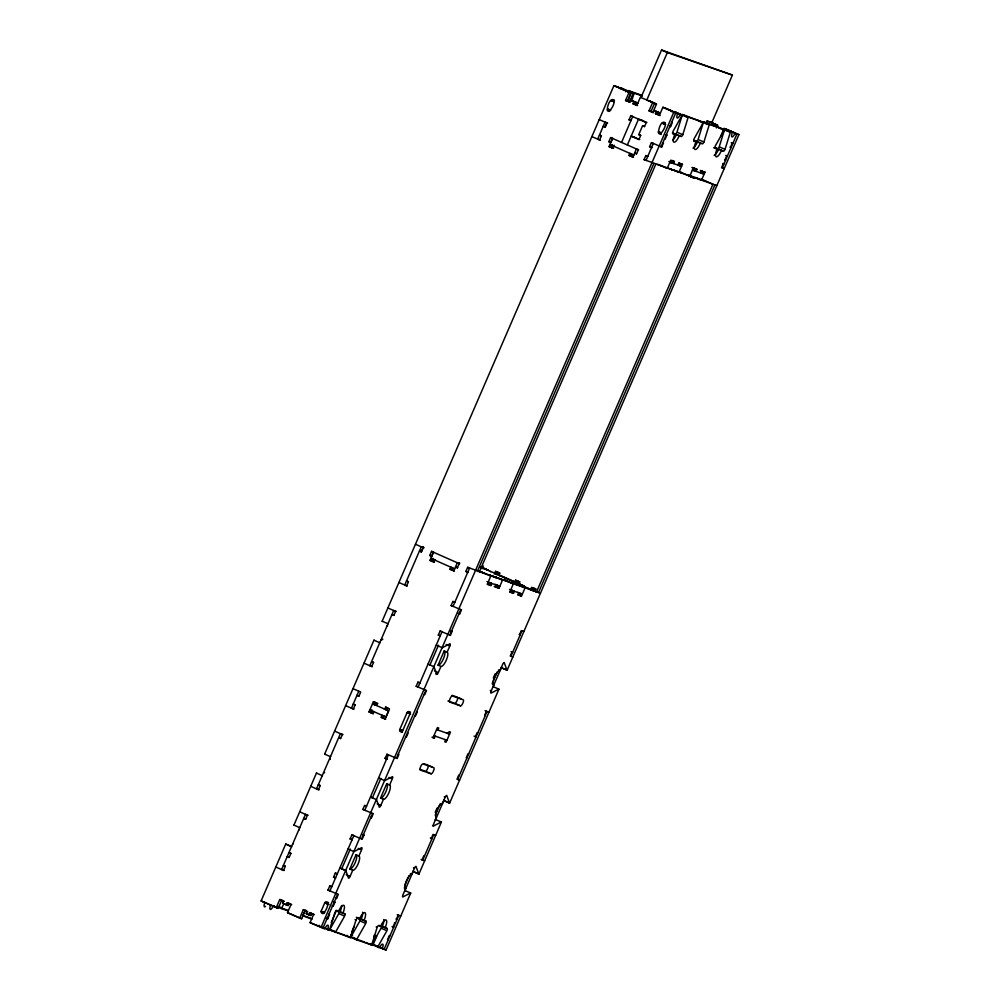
<?xml version="1.0" encoding="UTF-8"?>
<svg xmlns="http://www.w3.org/2000/svg" width="1000" height="1000" viewBox="0 0 1000 1000"><rect width="100%" height="100%" fill="white"/><g stroke="black" fill="none" stroke-linecap="round" stroke-linejoin="round"><path stroke-width="1.5" d="M671.538 111.688L671.375 110.688M726.275 130.65L724.725 129.162A2.237 0.688 -66.1 0 0 724.5 129.762L719.237 146.8A2.225 0.688 -66.1 0 1 717.712 148.613L714.887 147.637M360.2 918.612A2.225 0.688 -66.1 0 1 359.963 920.875L351.037 936.65A2.225 0.688 -66.1 0 0 350.763 937.212L356.55 939.788A2.225 0.688 -66.1 0 1 356.838 939.212L365.763 923.438A2.225 0.688 -66.1 0 0 366 921.175L364.05 920.5A7.775 2.4 -66.1 0 0 364.85 912.575A7.775 2.4 -66.1 0 0 359.487 918.925L357.537 918.25A2.225 0.688 -66.1 0 0 356 920.062L350.737 937.1A2.225 0.688 -66.1 0 1 350.513 937.688L329.625 929.9A2.225 0.688 -66.1 0 1 329.9 929.325L338.837 913.562A2.225 0.688 -66.1 0 0 339.062 911.287L336.25 910.312M631.725 100.862L633.925 93.763A2.237 0.688 -66.1 0 1 634.15 93.162L628.35 90.6A2.237 0.688 -66.1 0 0 628.125 91.2M404.925 890.462A2.225 0.688 -66.1 0 0 404.7 890.487L410.712 893.025L386.062 950L382.738 948.85A2.225 0.688 -66.1 0 1 382.713 947.275A4.438 1.375 -66.1 0 0 382.663 944.137A4.438 1.375 -66.1 0 0 380.262 946.425A2.225 0.688 -66.1 0 1 379.062 947.575L377.688 947.1A2.225 0.688 -66.1 0 1 377.962 946.525L386.9 930.763A2.225 0.688 -66.1 0 0 387.125 928.487L385.175 927.812A7.775 2.4 -66.1 0 0 385.988 919.9A7.775 2.4 -66.1 0 0 380.625 926.237L378.675 925.562A2.225 0.688 -66.1 0 0 377.137 927.375L371.875 944.412A2.225 0.688 -66.1 0 1 371.65 945.013L356.55 939.788M693.75 140.312L696.575 141.287A2.225 0.688 -66.1 0 0 698.112 139.475L703.375 122.438A2.237 0.688 -66.1 0 1 703.6 121.85L709.4 124.412A2.237 0.688 -66.1 0 0 709.175 125.013L703.9 142.05A2.225 0.688 -66.1 0 1 702.375 143.863L700.425 143.188L698.325 147.012A7.775 2.4 -66.1 0 1 694.538 145.7L695.863 141.6L693.913 140.925A2.225 0.688 -66.1 0 1 694.15 138.663L703.075 122.9A2.225 0.688 -66.1 0 0 703.35 122.325L682.463 114.537A2.237 0.688 -66.1 0 0 682.237 115.125L676.975 132.162A2.225 0.688 -66.1 0 1 675.438 133.975L672.625 133M672.85 133.35L681.237 136.537A2.225 0.688 -66.1 0 0 682.775 134.725L688.037 117.688A2.237 0.688 -66.1 0 1 688.263 117.1L682.463 114.537M721.55 150.5L719.45 154.325A7.775 2.4 -66.1 0 1 715.675 153.025L717 148.925L714.1 147.637L723.5 151.175A2.225 0.688 -66.1 0 0 725.037 149.362L730.3 132.325A2.237 0.688 -66.1 0 1 730.525 131.738L724.725 129.162M320.975 911.575C322.725 918.075 328.363 906.3 327.663 904.112A1.663 1.587 -70.9 0 0 326.875 901.938A1.663 1.587 -70.9 0 0 324.762 902.825L320.975 911.575L322.925 912.25L323.125 913.625M672.8 133.438L674.737 134.288L673.4 138.387A7.775 2.4 -66.1 0 0 677.188 139.7L679.287 135.863M284.288 901.338L281.712 900.2L278.188 908.35L261.1 900.975L285.75 844.013L291.55 846.575A2.225 0.688 -66.1 0 1 291.7 846.725L286.863 844.587M299.962 827.625A2.225 0.688 -66.1 0 1 299.738 827.65L293.938 825.088L316.462 773.037L322.413 775.75A2.225 0.688 -66.1 0 0 322.262 775.6M330.675 756.65A2.225 0.688 -66.1 0 1 330.45 756.675L324.65 754.112L373.963 640.163L379.762 642.725A2.225 0.688 -66.1 0 1 379.913 642.875M387.95 623.8A2.225 0.688 -66.1 0 0 388.175 623.787L382.15 621.237L613.938 85.612L617.475 87.263M358.775 691.213L351.425 708.2L354.025 709.1M610.175 110.262C619.475 98.588 609.475 94.1 607.275 108.975A1.663 1.587 -70.9 0 0 608.062 111.15A1.663 1.587 -70.9 0 0 610.175 110.262L607.762 109.15M421.15 552.25L423.512 546.812M605.062 127.2L606.9 122.938M276.238 907.675L279.762 899.525L281.712 900.2M625.55 100.463L629.075 92.3L633.013 93.675L629.475 101.825L625.55 100.463L630.1 102.287M429.787 555.45L431.55 551.375L433.5 552.05L431.737 556.125L429.787 555.45L431.725 556.3M608.85 141.65L610.625 137.575L612.575 138.25L610.812 142.325L608.85 141.65L610.788 142.5M631.025 92.987L627.5 101.137L631.05 93L615.887 86.287M434.7 560.05L433.825 562.087L429.963 560.375L433.5 552.238M613.775 146.25L612.888 148.287L609.025 146.575L612.562 138.438M291.7 904.613L289.125 903.475L288.238 905.512L286.288 904.837L282.75 903.263L283.625 901.225L279.762 899.525M629.412 102.163L630.288 100.125L634.225 101.5L637.762 103.062L636.888 105.1L632.95 103.737L633.837 101.7L637.762 103.062M429.963 560.375L431.912 561.05L433.088 558.337M612.15 144.537L610.975 147.25L613.55 148.4M614.1 145.213L612.925 147.938L609.025 146.575M373.738 711.587L372.85 713.625L368.988 711.912L373.4 701.725L375.35 702.4L374.25 704.95M286.288 904.837L287.175 902.8L289.125 903.475M368.988 711.912L370.938 712.588L372.038 710.037M634.938 104.425L635.788 102.375L632.25 100.8M630.962 120.662L629.038 119.812L630.8 115.738L632.75 116.412L621.562 142.413M376.388 705.462L377.262 703.425M307.775 911.725L305.2 910.575L301.675 918.737L299.713 918.062L287.512 912.663L291.038 904.5L287.175 902.8M636.825 105.45L640.35 97.287L656.488 104.05L652.9 112.55M640.962 97.562L661.55 50L732.4 75.088L711.825 122.65L707.262 121.075L706.087 123.8M627.35 144.975L638.525 119.15L643.088 120.725M732.4 75.088L667.337 52.562L646.762 100.125L651.312 101.7M381.225 717.325L382.113 715.288L384.062 715.962L383.175 718L381.225 717.325L385.087 719.038L389.5 708.838L385.637 707.138L384.75 709.175L386.712 709.85L387.587 707.812L385.637 707.138M449.925 569.212L450.812 567.175L452.762 567.85L451.875 569.888L449.925 569.212L453.787 570.925L457.337 562.775L459.613 563.562M638.675 149.762L636.4 148.975L632.863 157.125L629 155.412L629.875 153.375L631.825 154.05L630.95 156.088L633.525 157.225M299.713 918.062L303.25 909.9L305.2 910.575M635.112 137.5L631.175 136.137L638.913 139.562L640.675 135.475L638.737 134.625L642.562 125.787L644.513 126.463M653.587 112.675L649.025 110.85L652.562 102.688M651.012 111.538L654.513 103.362L649.087 100.962M633.775 154.725L632.9 156.762L629 155.412M314.25 914.575L311.663 913.438L310.788 915.475L308.837 914.8L306.225 913.65L307.113 911.612L303.25 909.9M457.225 568.2L459.575 562.762M308.837 914.8L309.713 912.763L311.663 913.438M660.062 115.538L655.5 113.7L656.388 111.662L660.312 113.038L653.775 110.512L656.388 111.662M657.475 114.4L658.337 112.338M335.425 932.463A2.225 0.688 -66.1 0 1 335.7 931.888L344.625 916.125A2.225 0.688 -66.1 0 0 344.862 913.863L342.912 913.175A7.775 2.4 -66.1 0 0 343.725 905.263A7.775 2.4 -66.1 0 0 338.363 911.6L336.4 910.925A2.225 0.688 -66.1 0 0 334.875 912.738L329.6 929.775A2.225 0.688 -66.1 0 1 329.375 930.375L328.013 929.9A2.225 0.688 -66.1 0 1 327.987 928.325A4.438 1.375 -66.1 0 0 327.938 925.188A4.438 1.375 -66.1 0 0 325.525 927.475A2.225 0.688 -66.1 0 1 324.325 928.625L310.05 922.625L313.587 914.475L309.713 912.763M659.362 115.412L662.9 107.263L676.2 112.825M335.887 898.25L336.55 898.475L338.312 894.4L327.975 890.075L329.738 886L331.688 886.675M335.5 878.025L333.562 877.175L335.325 873.088L337.275 873.763M352.038 839.8L350.1 838.95L351.863 834.875L353.812 835.55M370.812 817.562L371.463 817.788L373.225 813.713L362.887 809.388L364.663 805.312L366.587 806.175M387.438 759.287L385.012 758.263L387.113 754.3M424.1 694.412L424.75 694.638L426.525 690.562L416.188 686.237L417.95 682.163L420.387 683.05M440.25 635.962L438.312 635.112L440.075 631.025L442.025 631.7L418.113 687.087M459.025 613.725L459.675 613.95L461.438 609.875L451.1 605.55L452.863 601.475L454.812 602.15M467.812 572.263L465.875 571.413L467.638 567.325L469.6 568L453.038 606.4M716.85 185.588L644.062 159.65L645.825 155.575L647.775 156.25M652.075 147.762L649.65 146.738L651.413 142.662L653.363 143.338L646 160.5M329.913 890.938L353.8 835.725M658.487 131.625C660.688 116.737 670.7 121.225 661.388 132.9A1.663 1.587 -70.9 0 1 659.275 133.787A1.663 1.587 -70.9 0 1 658.487 131.625L661.388 132.9M341.675 868.938L350.288 849.013M372.238 798.288L380.887 778.325M429.85 665.15L438.5 645.188M323.25 913.238L323.688 912.225L324.65 912.65M402.638 730.837L409.988 713.85A1.663 1.587 -70.9 0 0 409.2 711.688A1.663 1.587 -70.9 0 0 407.088 712.575L399.738 729.562A1.663 1.587 -70.9 0 0 400.525 731.725A1.663 1.587 -70.9 0 0 402.638 730.837L399.738 729.562L402.35 730.462M321 927.475L673.85 112.1L677.175 113.25L677.2 114.825A4.45 1.375 -66.1 0 0 677.25 117.975A4.45 1.375 -66.1 0 0 679.65 115.675L680.612 114.55L682.225 115A2.225 0.688 -66.1 0 1 681.938 115.575L673.012 131.35A2.225 0.688 -66.1 0 0 672.775 133.613L674.737 134.288M322.95 928.15L337.663 894.175M361.55 838.962L372.575 813.487M396.463 758.275L425.863 690.337M449.762 635.125L460.788 609.65M477.325 571.425L653.75 163.738M661.1 146.75L675.8 112.775L664.85 107.938M326.112 918.213L327.725 918.863L329.487 914.788L328.525 914.35M332.512 906.062L333.162 906.287L334.925 902.212L333.963 901.787M363 834.688L363.963 835.113L362.2 839.188L351.863 834.875M440.075 631.025L450.412 635.35L452.175 631.275L451.213 630.85M651.413 142.662L661.75 146.975L663.512 142.9L662.862 142.675M665.925 134.662L666.888 135.087L665.125 139.162L664.475 138.938M669.912 126.375L670.562 126.6L672.337 122.513L671.675 122.287M352.738 870.275L349.837 868.988L356.012 854.725L358.913 856A7.775 2.4 -66.1 0 1 358.1 863.925A7.775 2.4 -66.1 0 1 352.738 870.275L350.087 876.388A2.225 0.688 -66.1 0 1 348.562 878.2L345.812 870.65A2.225 0.688 -66.1 0 0 345.662 870.5L339.862 867.938A2.225 0.688 -66.1 0 1 340.012 868.088M383.45 799.3L380.55 798.025L386.725 783.75L389.625 785.037A7.775 2.4 -66.1 0 1 388.812 792.95A7.775 2.4 -66.1 0 1 383.45 799.3L380.8 805.413A2.225 0.688 -66.1 0 1 379.275 807.225L376.525 799.675A2.225 0.688 -66.1 0 0 376.375 799.525M440.95 666.438L438.05 665.15L444.225 650.888L447.125 652.163A7.775 2.4 -66.1 0 1 446.312 660.088A7.775 2.4 -66.1 0 1 440.95 666.438L438.3 672.55A2.225 0.688 -66.1 0 1 436.775 674.362L435.8 673.938M479.275 572.1L655.7 164.412M482.125 568.675L483.3 565.962M358.913 856L361.562 849.887A2.225 0.688 -66.1 0 0 361.788 847.625L354.075 851.55A2.225 0.688 -66.1 0 1 353.85 851.575L348.05 849.013A2.225 0.688 -66.1 0 0 348.275 848.988M389.625 785.037L392.275 778.913A2.225 0.688 -66.1 0 0 392.5 776.65L384.787 780.588A2.225 0.688 -66.1 0 1 384.562 780.6L378.762 778.037A2.225 0.688 -66.1 0 0 378.988 778.012M447.125 652.163L449.775 646.05A2.225 0.688 -66.1 0 0 450 643.787L442.275 647.712A2.225 0.688 -66.1 0 1 442.062 647.738M331.238 922.55L336.163 911.162M483.675 573.062L481.737 572.212L490.775 576.075L487.238 584.237L488.537 584.688L489.425 582.65M671.137 162.725L672.025 160.688L670.725 160.238L667.188 168.4L660.75 165.55M494.363 574.087L495.538 571.375L500.062 573.188M487.013 581.575L490.513 583.025L489.625 585.062L490.925 585.513L491.812 583.475L489.875 582.612M671.988 160.45L674.4 161.513L673.525 163.562L669.25 161.713M496.312 574.763L497.488 572.05M520.037 582.013L517.463 580.875L516.575 582.913L514.625 582.238L498.525 575.112L499.4 573.075L495.538 571.375M677.862 165.062L678.737 163.025L680.05 163.475L679.163 165.512L678.2 165.087M495.188 584.55L496.15 584.975L495.262 587.013L496.562 587.463L497.45 585.425M680.25 165.888L681.125 163.85L682.425 164.3L678.9 172.45L672.463 169.6M495.037 584.35L498.537 585.8L497.65 587.837L498.95 588.288L502.475 580.138L494.75 576.712L496.05 577.163M437.863 730.037L438.75 728L437.45 727.55L433.038 737.738L434.338 738.188L435.213 736.15M351.788 931.787L354.137 926.363M445.625 739.75L444.75 741.787L446.05 742.237L450.45 732.05L449.15 731.6L448.275 733.637M692.725 170.113L693.688 170.538L694.575 168.5L693.275 168.05L689.75 176.2L683.3 173.363M514.625 582.238L515.513 580.2L517.463 580.875M505.588 580.475L504.288 580.025L513.325 583.888L509.8 592.038L511.1 592.5L511.975 590.45M694.775 170.912L695.662 168.875L696.963 169.325L696.075 171.363L694.15 170.512M509.562 589.388L513.062 590.825L512.175 592.875L513.488 593.325L514.362 591.287L512.438 590.425M518.2 584.625L519.375 581.912L515.513 580.2M716.438 127.938L717.613 125.225L710.837 122.225M700.413 172.875L701.3 170.825L702.6 171.275L701.712 173.325L700.75 172.887M518.15 594.85L520.2 595.65L521.087 593.612M702.8 173.7L703.688 171.663L704.987 172.113L701.45 180.263L695.025 177.288M373.9 937.337L374.775 935.3M520.2 595.65L521.5 596.1L525.037 587.95L517.3 584.525L520.538 585.837M720.55 136.6L724.075 128.45L738.9 134.637L507.113 670.263L501.325 667.7A2.225 0.688 -66.1 0 1 501.175 667.55L506 669.688M373.75 943.125L376.688 936.325L374.113 935.188M530.438 590.037L531.613 587.325L535.475 589.038L534.6 591.075L536.525 591.925L712.95 184.237L706.488 181.388M435.238 812.262L437 808.188M493.312 678.037L495.075 673.962M404.675 885.837L408.988 875.888M435.25 815.188L440.188 803.787M492.25 683.475L497.188 672.075M532.388 590.712L533.562 588L536.138 589.138M435.637 819.488A2.225 0.688 -66.1 0 0 435.412 819.513L441.425 822.05L418.913 874.1A2.225 0.688 -66.1 0 1 418.762 873.95L416.012 866.4A2.225 0.688 -66.1 0 0 414.475 868.213L411.825 874.325A7.775 2.4 -66.1 0 0 406.463 880.675A7.775 2.4 -66.1 0 0 405.65 888.6L403.013 894.712A2.225 0.688 -66.1 0 0 402.775 896.975L410.5 893.05A2.225 0.688 -66.1 0 1 410.712 893.025M492.912 686.637A2.225 0.688 -66.1 0 1 493.125 686.625L498.925 689.188L449.625 803.125A2.225 0.688 -66.1 0 1 449.475 802.975L446.725 795.425A2.225 0.688 -66.1 0 0 445.188 797.237L442.537 803.35A7.775 2.4 -66.1 0 0 437.175 809.7A7.775 2.4 -66.1 0 0 436.362 817.625L433.725 823.737A2.225 0.688 -66.1 0 0 433.488 826L432.525 825.575M498.925 689.188A2.225 0.688 -66.1 0 0 498.7 689.2L490.988 693.138A2.225 0.688 -66.1 0 1 491.213 690.875L493.862 684.75A7.775 2.4 -66.1 0 1 494.675 676.838A7.775 2.4 -66.1 0 1 500.037 670.487L502.688 664.375A2.225 0.688 -66.1 0 1 504.212 662.562L506.962 670.113A2.225 0.688 -66.1 0 0 507.113 670.263M404.787 890.788L413.4 870.863M435.35 820.138L443.988 800.175M492.962 687.013L501.6 667.05M400.763 916.025L398.162 915.125L396.4 919.2L397.05 919.425L396.087 919M421.087 859.488L422.05 859.912L423.812 855.837L424.462 856.062M430.35 838.088L431.312 838.512L433.075 834.438L435.688 835.337M727.4 156.037L726.75 155.812L724.987 159.887L725.638 160.113L724.663 159.688M398.812 915.35L384.113 949.325L376.938 946.287L378.312 946.762M422.7 860.138L433.725 834.663M457.625 779.45L487.025 711.513L485.087 710.65M510.913 656.3L521.938 630.825M538.475 592.6L714.9 184.913M722.25 167.925L736.95 133.963L726 129.113M613.013 100.913L614.45 100.125M664.225 123.55L665.362 122.762M283.825 904.025L281.588 907.962A2.225 0.688 -66.1 0 0 281.312 908.538L278.412 907.25M729.338 131.9L724.5 129.762A2.225 0.688 -66.1 0 1 724.212 130.213L715.275 145.988A2.225 0.688 -66.1 0 0 715.05 148.25L717 148.925M305.7 910.025L302.725 915.275A2.225 0.688 -66.1 0 0 302.512 915.7L312.05 919.175M381.337 925.925A2.225 0.688 -66.1 0 1 381.1 928.188L372.175 943.962A2.225 0.688 -66.1 0 0 371.887 944.538L379.062 947.575M625.538 91.75L626.512 90.625L628.112 91.075A2.225 0.688 -66.1 0 1 627.825 91.65M620.062 88.675L620.938 88.038L628.112 91.075M674.175 112.6L675.05 111.962L682.225 115M728.913 131.562L729.788 130.912M693.012 148.138L694.087 147.35A7.775 2.4 -66.1 0 0 697.525 141.9L700.425 143.188M714.15 155.463L715.212 154.662A7.775 2.4 -66.1 0 0 718.65 149.213M433.488 826L441.213 822.075A2.225 0.688 -66.1 0 1 441.425 822.05M738.9 134.637L735.588 133.475L734.375 134.625A4.45 1.375 -66.1 0 1 731.975 136.925A4.45 1.375 -66.1 0 1 731.925 133.775L732.05 132.363L730.525 131.738M666.05 167.537L672.387 169.913L671.35 169.425M488.575 574.775L495.975 577.587L488.575 574.775L491.562 576.075M511.213 582.6L518.525 585.4L511.213 582.6L514.113 583.888M628.35 90.6L642.075 95.35M621.663 88.837L633.013 93.675M634.15 93.162L642.387 96.013M717.613 125.225L706.963 120.875M669.975 110.2L671.925 110.875M703.6 121.85L724.488 129.637L709.4 124.412M731.15 131.387L724.075 128.45M688.263 117.1L703.35 122.325M649.025 110.85L652.962 112.212M655.5 113.7L659.438 115.075M612.9 101.163L610.95 100.487L613.85 101.762M608.737 109.488L609.225 109.65A1.663 1.587 -70.9 0 0 609.525 111.475M693.975 140.675L697.525 141.9M629.038 119.812L630.988 120.487M666.237 134.863L666.888 135.087M607.638 123.05L605.037 122.15L597.675 139.137L600.475 140.1M638.737 134.625L640.688 135.3M605.225 126.9L603.263 126.225L605.2 127.075L606.962 123L599.237 119.588M649.65 146.738L651.6 147.413M601.4 135.738L599.45 135.062L601.375 135.912L599.612 139.987L591.888 136.575M674.4 161.513L673.1 161.062L672.225 163.113L669.812 162.037M669.175 161.5L672.062 162.5M669.837 162.275L681.55 166.337L678.975 165.2M692.387 170.087L704.1 174.15M614.475 146.125L609.925 144.55L633.75 155.087M636.575 153.725L634.625 153.038L636.55 153.9L638.325 149.825L610.625 137.575M644.062 159.65L646.012 160.325M658.162 164.525L659.463 164.975M682.013 172.787L680.713 172.338L682.65 173.188L674.4 170.338M657.175 164.375L661.388 165.837M695.662 177.7L705.925 181.25M693.425 177.062L687.55 174.9L694.412 177.45M692.1 177.262L690.15 176.588L694.013 178.3M424.062 547.788L421.262 546.825L404.725 585.037L407.325 585.938M479.9 567.125L486.325 569.35M490.138 571.475L490.788 571.7M498.562 574.763L482.413 568M498.525 575.112L500.475 575.8M522.4 585.3L517.837 583.725L530.725 589.362M421.45 551.575L419.5 550.9L421.425 551.75L423.188 547.675L415.462 544.25M479.3 571.55L484.975 573.513M496.688 577.575L507.525 581.325M519.237 585.375L534.637 590.712M534.6 591.075L536.55 591.75M540.438 593.275L467.638 567.325M435.412 559.925L430.85 558.35L454.688 568.888M457.512 567.513L455.562 566.838L457.488 567.7M465.875 571.413L468.3 572.425M433.125 560.3L434.425 560.75L433.462 560.325M488.125 582.2L499.837 586.25M510.675 590L522.388 594.062M408.438 581.638L406.488 580.962L408.413 581.812L406.65 585.9L398.925 582.475M451.1 605.55L453.05 606.225M523.888 631.5L521.287 630.6L519.525 634.675L520.175 634.9L519.212 634.475M396.3 611.425L393.7 610.525L369.8 665.725L372.413 666.625M452.175 631.275L450.562 630.625M393.888 615.275L391.925 614.6L393.862 615.45L395.625 611.375L387.9 607.962M512.863 656.975L510.262 656.075L512.025 652L512.675 652.225L511.062 651.575M438.312 635.112L440.262 635.788M373.525 662.325L371.562 661.65L373.5 662.5L371.737 666.587L364.012 663.162M451.975 695.3L457.388 697.175A3.337 1.025 -66.1 0 1 457.55 697.288M416.188 686.237L418.137 686.912M488.975 712.188L486.375 711.287L484.613 715.362L485.262 715.588M447.975 700.95L454.75 703.288A3.337 1.025 -66.1 0 0 456.775 701.137A3.337 1.025 -66.1 0 0 457.663 697.513M460.55 705.85L449.7 702.1A3.337 1.025 -66.1 0 1 450.05 698.7A3.337 1.025 -66.1 0 1 452.35 695.987L463.188 699.737A3.337 1.025 -66.1 0 1 462.85 703.138A3.337 1.025 -66.1 0 1 460.55 705.85L456.675 704.15M416.6 711.737L417.262 711.963L415.487 716.038L414.837 715.812M477.762 732.913L477.113 732.688L475.35 736.762L476 736.988L474.062 736.137M358.963 695.962L357.013 695.288L358.95 696.137L360.712 692.062L352.975 688.65M409.7 713.475L407.088 712.575L410.637 714.075M374.038 702.738L376.875 703.725M375.138 704.663L372.525 703.763L388.638 710.888L385.988 717L369.888 709.875L372.488 710.788M436.562 729.587L449.575 734.087L447 732.95M355.138 704.788L353.188 704.112L355.125 704.975L353.363 709.05L345.625 705.625M433.913 735.7L446.925 740.2M407.488 732.8L408.137 733.025L406.375 737.1L405.725 736.875M468.65 753.975L468 753.75L466.238 757.825L466.887 758.05M343 734.575L340.4 733.675L316.512 788.888L319.113 789.788M398.225 754.2L398.875 754.425L397.113 758.5L386.788 754.188M459.387 775.375L458.738 775.15L456.975 779.225L459.575 780.138M423.925 763.713L427.987 765.125M388.413 754.75L364.825 810.25L365.475 810.475M340.588 738.425L338.638 737.75L340.575 738.612L342.337 734.525L334.6 731.112M419.925 769.362L425.337 771.237A3.337 1.025 -66.1 0 0 427.375 769.087A3.337 1.025 -66.1 0 0 428.25 765.462M431.138 773.8L420.3 770.05A3.337 1.025 -66.1 0 1 420.65 766.65A3.337 1.025 -66.1 0 1 422.95 763.938L433.787 767.688A3.337 1.025 -66.1 0 1 433.438 771.087A3.337 1.025 -66.1 0 1 431.138 773.8L427.275 772.087M385.012 758.263L386.975 758.938M320.225 785.475L318.275 784.8L320.213 785.662L318.438 789.737L310.712 786.312M362.887 809.388L364.85 810.062M431.312 838.512L431.962 838.737L431 838.312M300.338 812.025L299.688 811.8L307.413 815.212L305.65 819.3L303.725 818.438L305.675 819.112M308.087 815.263L305.487 814.362L281.6 869.575L284.2 870.475M363.963 835.113L362.35 834.463M422.05 859.912L424.65 860.825M350.1 838.95L352.05 839.625M290.9 853.263L288.95 852.588L290.875 853.438L289.113 857.513L287.175 856.663L289.137 857.337M333.562 877.175L335.513 877.85M285.312 866.162L283.363 865.487L285.287 866.35L283.525 870.425L275.8 867M327.975 890.075L329.925 890.75M334.925 902.212L333.312 901.562M329.125 904.613L324.762 902.825L328.338 904.15M356.388 917.288L358.925 918.175M336.475 910.675L342.912 913.175M364.05 920.5L356.587 917.638L359.487 918.925M379.237 925.487L385.175 927.812M323.688 912.225L321.087 911.312L324.475 912.775M328.837 914.562L329.487 914.788M389.988 935.738L389.338 935.512L387.575 939.587L388.225 939.812M282.75 903.263L288.238 905.512M306.225 913.65L310.788 915.475M261.1 900.975L264.413 902.125A2.225 0.688 -66.1 0 1 264.45 903.7A4.438 1.375 -66.1 0 0 265.575 906.363M279.625 907.4L287.863 910.25M303.5 915.662L310.363 918.037M281.312 908.538L288.175 910.913M287.512 912.663L301.675 918.737M350.613 934.513L352.562 935.188M310.05 922.625L324.325 928.625M373.162 944.488L374.625 944.987M317.162 925.588L318.525 926.062A2.225 0.688 -66.1 0 0 319.413 925.413M323.587 927.812L322.212 927.337L329.375 930.375M329.625 929.9L344.712 935.125M352.013 937.65L364.475 941.975M371.887 944.538L373.263 945.013A2.225 0.688 -66.1 0 0 374.137 944.375M692.25 176.525L693.337 176.988M667.7 168.287L666.038 167.575M670.788 169.175L669.412 168.612L670.387 169.037M661.55 50L667.337 52.562M710.238 122.137L715.7 124.55M730.75 131.35L735.588 133.475M726.1 129.637L730.938 131.775M719.375 128.075L724.212 130.213M703.375 122.438L708.2 124.575M698.25 120.763L703.075 122.9M620.938 88.038L625.775 90.175M629.087 91.625L633.925 93.763M676.012 112.387L680.85 114.525M682.237 115.125L687.075 117.263M618.225 87.188L623.212 89.488M649 100.675L656.488 104.05M678.075 113.875L681.938 115.575M613.938 85.612L629.075 92.3M662.9 107.263L673.85 112.1M731.225 142.812L732.837 143.475L732.188 143.238L730.425 147.325L731.075 147.55L730.113 147.113M655.725 111.188L658.363 112.35M630.288 100.125L633.837 101.7M632.95 103.737L637.513 105.562M720.2 147.225L725.037 149.362M665.738 124.462L662.163 123.125L665.062 124.412M669.6 126.163L670.562 126.6M699.075 139.913L703.9 142.05M717.712 148.613L722.537 150.75M714.075 147.825L715.05 148.25M677.938 132.587L682.775 134.725M696.575 141.287L701.4 143.425M693.938 140.75L695.863 141.6M725.775 155.387L726.75 155.812M675.438 133.975L680.275 136.113M639.775 119.513L646.9 122.487M630.8 115.738L646.263 122.575L644.5 126.65L642.562 125.787M608.5 109.338L610.675 110.288M723.05 163.425L724.013 163.85L723.363 163.625L721.6 167.7L724.2 168.6L723.05 168.088M660.775 146.55L661.75 146.975M633.125 136.812L639.75 139.55M704.013 171.675L704.987 172.113M700.325 170.4L701.3 170.825M701.637 170.85L702.6 171.275M694.55 168.263L696.963 169.325M692.163 167.438L695.662 168.875M692.312 167.625L693.275 168.05M681.462 163.875L682.425 164.3M679.075 163.05L681.125 163.85M701.562 179.213L705.75 181.062M645.825 155.575L647.763 156.425M689.087 175.562L690.537 176.2M671.35 169.462L672.312 169.887M480.525 566.788L488.25 570.2L479.862 566.675M496.613 573.9L524.312 586.15L494.663 573.225M530.75 589.188L535.9 591.462M515.55 584.1L518.45 585.388M493 576.3L495.9 577.575M431.55 551.375L459.25 563.625M517.737 592.35L518.7 592.788L517.825 594.825L519.125 595.275L520 593.237L519.038 592.812M519.087 595.025L521.5 596.1M511.062 592.25L513.488 593.325M510.125 592.062L511.1 592.5M497.987 587.863L498.95 588.288M494.15 586.4L496.562 587.463M489.963 585.087L490.925 585.513M487.575 584.263L488.537 584.688M431.912 561.05L434.487 562.2M451.875 569.888L454.45 571.025M452.863 601.475L454.8 602.325M460.475 609.438L461.438 609.875M458.05 613.288L459.675 613.95M449.438 634.925L450.412 635.35M446.15 644.45L449.775 646.05M498.587 669.85L500.037 670.487M442.275 647.712L436.262 645.175A2.225 0.688 -66.1 0 0 436.488 645.15M492.413 684.112L493.862 684.75M490.25 690.438L491.213 690.875M434.438 670.837L437.337 672.125M458.688 697.75L461.262 698.888M417.95 682.163L419.888 683.012M373.4 701.725L377.925 703.538M383.913 708.612L386.712 709.85M432.013 737.163L434.338 738.188M370.938 712.588L373.512 713.725M383.175 718L385.75 719.137M429.275 765.688L431.85 766.838M444.225 796.812L445.188 797.237M444.637 800.85L449.475 802.975M449.625 803.125L443.825 800.562A2.225 0.688 -66.1 0 1 443.675 800.413M388.888 777.425L391.3 778.487M376.525 799.675L370.575 796.963A2.225 0.688 -66.1 0 1 370.725 797.113M377.175 803.812L380.8 805.413M370.5 817.362L371.463 817.788M413.512 867.788L414.475 868.213M413.925 871.812L418.762 873.95M418.913 874.1L413.113 871.538A2.225 0.688 -66.1 0 1 412.962 871.388M358.175 848.4L360.588 849.463M410.375 873.688L411.825 874.325M404.2 887.962L405.65 888.6M340.975 868.512L345.812 870.65M346.225 874.675L350.087 876.388M335.325 873.088L337.262 873.95M397.2 914.7L398.162 915.125M329.738 886L331.675 886.862M394.462 922.738L395.438 923.162L394.787 922.938L393.013 927.013L393.663 927.237L392.05 926.587M335.575 898.05L336.55 898.475M382.3 926.363L387.125 928.487M379.175 925.6L380.625 926.237M332.2 905.863L333.162 906.287M361.163 919.038L366 921.175M381.1 928.188L385.938 930.325M376.175 926.95L377.137 927.375M340.025 911.725L344.862 913.863M359.963 920.875L364.8 923.012M336.912 910.962L338.363 911.6M355.037 919.638L356 920.062M338.837 913.562L343.663 915.688M326.763 918.438L327.725 918.863M373.137 944.388L386.062 950M369.938 943.562L370.913 943.988M365.85 942.45L371.65 945.013M352 937.075L356.838 939.212M346.875 935.387L347.837 935.812M345.688 935.55L350.513 937.688M278.2 906.462L280.625 907.537M330.863 929.75L335.7 931.888M326.712 928.5L327.675 928.925M272.925 905.537L274.3 906.012M263.05 901.65L278.188 908.35M436.775 674.362L434.012 666.8A2.225 0.688 -66.1 0 0 433.875 666.663L428.075 664.087A2.225 0.688 -66.1 0 1 428.225 664.237M622.312 88.513A2.225 0.688 -66.1 0 1 622.038 89.087M697.562 119.763A2.225 0.688 -66.1 0 1 697.275 120.337M676.388 134.588A7.775 2.4 -66.1 0 1 672.95 140.025M676.425 112.438A2.225 0.688 -66.1 0 1 676.15 113.012M718.688 127.075A2.225 0.688 -66.1 0 1 718.487 127.513M661.237 134.462A1.663 1.587 -70.9 0 1 660.35 132.587M326.712 903.5A1.663 1.587 -70.9 0 1 328.55 902.525M402.475 732.4A1.663 1.587 -70.9 0 1 401.688 730.238M409.05 713.25A1.663 1.587 -70.9 0 1 410.575 712.237M444.225 650.875A7.775 2.4 -66.1 0 1 443.413 658.8A7.775 2.4 -66.1 0 1 438.05 665.15M383.75 919.525A7.775 2.4 -66.1 0 1 382.275 926.538M362.612 912.212A7.775 2.4 -66.1 0 1 361.15 919.212M341.562 905.575A7.775 2.4 -66.1 0 1 340.012 911.9M386.725 783.75A7.775 2.4 -66.1 0 1 385.913 791.675A7.775 2.4 -66.1 0 1 380.55 798.025M356.012 854.725A7.775 2.4 -66.1 0 1 355.2 862.65A7.775 2.4 -66.1 0 1 349.837 868.988M285.75 844.013A2.225 0.688 -66.1 0 1 285.9 844.163M294.163 825.062A2.225 0.688 -66.1 0 1 293.938 825.088M316.462 773.037A2.225 0.688 -66.1 0 1 316.613 773.188M324.875 754.087A2.225 0.688 -66.1 0 1 324.65 754.112M293.337 843.8A7.775 2.4 -66.1 0 1 292.825 843.787M299 829.513A7.775 2.4 -66.1 0 1 299.387 829.8M329.712 758.538A7.775 2.4 -66.1 0 1 330.35 759.388M324.65 772.562A7.775 2.4 -66.1 0 1 323.537 772.812M319.688 925.75A4.438 1.375 -66.1 0 1 318.925 925.475M270.212 904.7A2.225 0.688 -66.1 0 1 270.238 906.263A4.438 1.375 -66.1 0 0 270.287 909.412A4.438 1.375 -66.1 0 0 272.7 907.113A2.225 0.688 -66.1 0 1 273.9 905.962M382.375 621.225A2.225 0.688 -66.1 0 1 382.15 621.237M373.963 640.163A2.225 0.688 -66.1 0 1 374.113 640.312M382.825 639.175A7.775 2.4 -66.1 0 1 382.15 639.7M381.538 639.963A7.775 2.4 -66.1 0 1 381.037 639.938M387.212 625.675A7.775 2.4 -66.1 0 1 387.6 625.962"/></g></svg>
